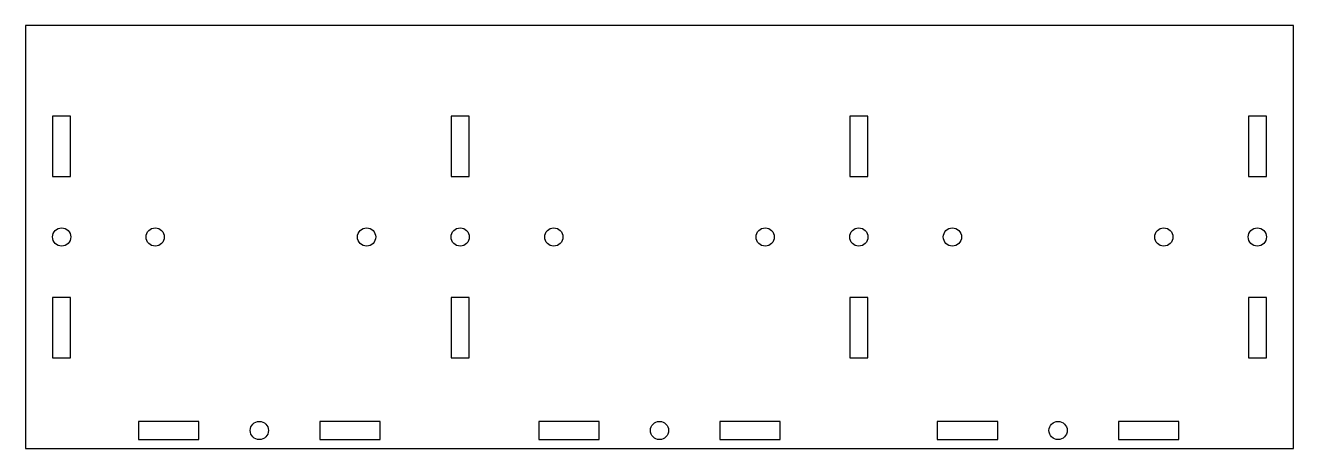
# Model space of a CAD drawing. Header units: millimetres. Extents: x 0 to 210, y 0 to 70.
import ezdxf

# ---------------------------------------------------------------- set-up
doc = ezdxf.new("R2010")
doc.units = ezdxf.units.MM

msp = doc.modelspace()

# ---------------------------------------------------------------- linework, layer by layer
at = {"color": 7, "linetype": 'Continuous', "lineweight": 25}
for p, q in [((0, 70), (0, 0)), ((210, 70), (0, 70)), ((210, 0), (210, 70)), ((4.5, 55), (4.5, 45)), ((7.5, 55), (4.5, 55)), ((7.5, 45), (7.5, 55)), ((70.5, 55), (70.5, 45)), ((73.5, 55), (70.5, 55)), ((73.5, 45), (73.5, 55)), ((136.5, 55), (136.5, 45)), ((139.5, 55), (136.5, 55)), ((139.5, 45), (139.5, 55)), ((202.5, 55), (202.5, 45)), ((205.5, 55), (202.5, 55)), ((205.5, 45), (205.5, 55)), ((4.5, 45), (7.5, 45)), ((70.5, 45), (73.5, 45)), ((136.5, 45), (139.5, 45)), ((202.5, 45), (205.5, 45)), ((4.5, 25), (4.5, 15)), ((7.5, 25), (4.5, 25)), ((7.5, 15), (7.5, 25)), ((70.5, 25), (70.5, 15)), ((73.5, 25), (70.5, 25)), ((73.5, 15), (73.5, 25)), ((136.5, 25), (136.5, 15)), ((139.5, 25), (136.5, 25)), ((139.5, 15), (139.5, 25)), ((202.5, 25), (202.5, 15)), ((205.5, 25), (202.5, 25)), ((205.5, 15), (205.5, 25)), ((4.5, 15), (7.5, 15)), ((70.5, 15), (73.5, 15)), ((136.5, 15), (139.5, 15)), ((202.5, 15), (205.5, 15)), ((18.75, 4.5), (18.75, 1.5)), ((28.75, 4.5), (18.75, 4.5)), ((28.75, 1.5), (28.75, 4.5)), ((48.75, 4.5), (48.75, 1.5)), ((58.75, 4.5), (48.75, 4.5)), ((58.75, 1.5), (58.75, 4.5)), ((85, 4.5), (85, 1.5)), ((95, 4.5), (85, 4.5)), ((95, 1.5), (95, 4.5)), ((115, 4.5), (115, 1.5)), ((125, 4.5), (115, 4.5)), ((125, 1.5), (125, 4.5)), ((151, 4.5), (151, 1.5)), ((161, 4.5), (151, 4.5)), ((161, 1.5), (161, 4.5)), ((181, 4.5), (181, 1.5)), ((191, 4.5), (181, 4.5)), ((191, 1.5), (191, 4.5)), ((0, 0), (210, 0)), ((18.75, 1.5), (28.75, 1.5)), ((48.75, 1.5), (58.75, 1.5)), ((85, 1.5), (95, 1.5)), ((115, 1.5), (125, 1.5)), ((151, 1.5), (161, 1.5)), ((181, 1.5), (191, 1.5))]:
    msp.add_line(p, q, dxfattribs=at)
for centre in [(6, 35), (21.5, 35), (56.5, 35), (72, 35), (87.5, 35), (122.5, 35), (138, 35), (153.5, 35), (188.5, 35), (204, 35), (38.75, 3), (105, 3), (171, 3)]:
    msp.add_circle(centre, 1.51, dxfattribs=at)

doc.saveas('drawing.dxf')
